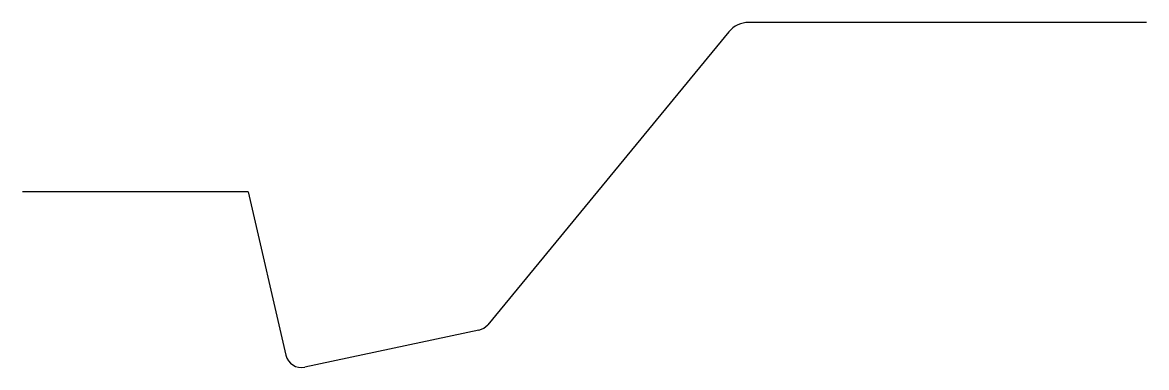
# Model space of a CAD drawing. Header units: millimetres. Extents: x -69.1 to 0.9, y -73.7 to -52.2.
import ezdxf

# ---------------------------------------------------------------- set-up
doc = ezdxf.new("R2010")
doc.units = ezdxf.units.MM
doc.header["$MEASUREMENT"] = 0
doc.layers.get('0').update_dxf_attribs({"lineweight": 25, "true_color": 0xffffff})

msp = doc.modelspace()

# ---------------------------------------------------------------- linework, layer by layer
for p, q in [((0.888, -52.211), (-23.884, -52.211)), ((-25.119, -52.793), (-40.137, -71.012)), ((-55.05, -62.751), (-69.112, -62.751)), ((-55.05, -62.751), (-52.707, -72.901)), ((-40.7, -71.354), (-51.525, -73.654))]:
    msp.add_line(p, q)
for centre, radius, start, end in [((-23.884, -53.811), 1.6, 90, 140.5), ((-40.908, -70.376), 1, 283, 320.5), ((-51.732, -72.676), 1, 193, 282)]:
    msp.add_arc(centre, radius, start, end)

doc.saveas('drawing.dxf')
